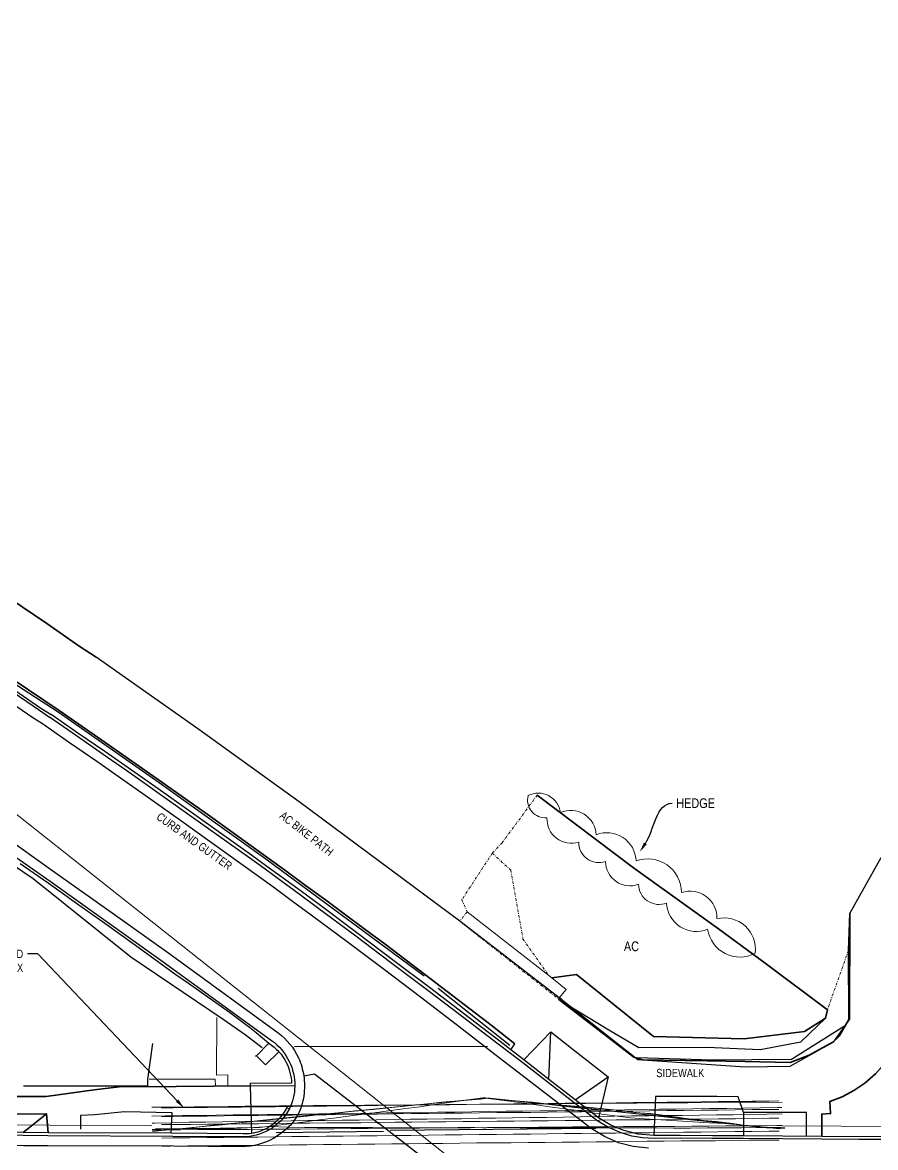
# Model space of a CAD drawing. Header units: feet. Extents: x 6430745 to 6432191, y 1887663 to 1888575.
# Drawn here: x 6431457.1 to 6431621.4, y 1887979.9 to 1888196.6 of the extents above; entities that cross this region are included whole.
import ezdxf
from ezdxf import colors
from ezdxf.entities.mleader import LeaderData, LeaderLine
from ezdxf.lldxf.tags import DXFTag
from ezdxf.math import Vec2, Vec3

# ---------------------------------------------------------------- set-up
doc = ezdxf.new("R2010")
doc.units = ezdxf.units.FT
doc.header["$MEASUREMENT"] = 0
doc.linetypes.add('DASHDOT', pattern=[1, 0.5, -0.25, 0, -0.25])
for name, color, linetype, lineweight in [('V-ANNO-TEXT', 2, 'Continuous', 30), ('VF-COMM-OVHD-LINE-3D', 253, 'OVERHEADCOMM', 15), ('VF-ELEC-OVHD-LINE-', 253, 'OVERHEADELECTRIC', 15), ('VF-ELEC-OVHD-LINE-3D', 253, 'OVERHEADELECTRIC', 15), ('VF-FENC-LINE-', 253, 'FENCE', 25), ('VF-PLNT-BUSH-LINE-', 253, 'TREELINE_R', 13), ('VF-PVMT-EDGE-LINE-', 253, 'EDGEOFPAVEMENT', 35), ('VF-ROAD-DRIV-LINE-', 253, 'Continuous', 35), ('VF-ROAD-STRP-WHIT-LINE-', 253, 'Continuous', 25), ('VF-STRM-GEOP-LINE-QLB-', 253, 'STORMDRAIN', 15), ('VF-TINN-DSRF-BNDY-', 253, 'Continuous', 25), ('VF-TOPO-BRKL-LINE-', 253, 'DASHDOT', 13), ('VF-TOPO-CONC-EDGE-LINE-', 253, 'Continuous', 25), ('VF-TOPO-CONC-GTFL-LINE-', 253, 'Continuous', 25), ('VF-TOPO-CONC-LIPG-LINE-', 253, 'Continuous', 25), ('VF-TOPO-CONC-TBCB-LINE-', 253, 'Continuous', 25), ('VF-TOPO-CONC-TBWK-LINE-', 253, 'Continuous', 35), ('VF-TOPO-CONC-WALL-LINE-', 253, 'Continuous', 9), ('VF-TOPO-SLPE-LINE-', 253, 'Continuous', 25), ('VF-TOPO-TEXT-', 253, 'Continuous', 25)]:
    doc.layers.add(name, color=color, linetype=linetype, lineweight=lineweight)
doc.styles.add('NCS1-Anno', font='arial.ttf', dxfattribs={"width": 0.8, "height": 0.1})
doc.styles.get("Standard").update_dxf_attribs({"font": 'arial.ttf'})
tags = doc.linetypes.add('EDGEOFPAVEMENT', pattern='A,1,-0.03,["EP",Standard,S=0.08,R=0,X=0,Y=-0.04],-0.16,1', length=2.19).pattern_tags.tags
tags[6] = DXFTag(74, 10)
tags = doc.linetypes.add('FENCE', pattern='A,0.5,-0.03,["X",Standard,S=0.08,R=0,X=0,Y=-0.04],-0.08,0.5', length=1.11).pattern_tags.tags
tags[6] = DXFTag(74, 10)
tags = doc.linetypes.add('OVERHEADCOMM', pattern='A,1,-0.03,["OC",Standard,S=0.08,R=0,X=0,Y=-0.04],-0.16,1', length=2.19).pattern_tags.tags
tags[6] = DXFTag(74, 10)
tags = doc.linetypes.add('OVERHEADELECTRIC', pattern='A,1,-0.03,["OE",Standard,S=0.08,R=0,X=0,Y=-0.04],-0.16,1', length=2.19).pattern_tags.tags
tags[6] = DXFTag(74, 10)
tags = doc.linetypes.add('STORMDRAIN', pattern='A,1,-0.03,["SD",Standard,S=0.08,R=0,X=0,Y=-0.04],-0.16,1', length=2.19).pattern_tags.tags
tags[6] = DXFTag(74, 10)
doc.linetypes.add('TREELINE_R', pattern='A,0,-0.13,[130,AECCLAND,S=0.13,R=180,X=0,Y=0],-0.12', length=0.25)

msp = doc.modelspace()

# ---------------------------------------------------------------- linework, layer by layer
at = {"layer": 'VF-COMM-OVHD-LINE-3D'}
for points in [[(6431482.13, 1887983.07, 720.85), (6431484.33, 1887983.27, 720.02), (6431487.39, 1887983.54, 718.87), (6431490.47, 1887983.83, 717.78), (6431493.6, 1887984.16, 716.84), (6431496.73, 1887984.47, 715.94), (6431499.93, 1887984.83, 715.3), (6431503.16, 1887985.16, 714.78), (6431506.39, 1887985.5, 714.34), (6431509.63, 1887985.81, 713.94), (6431512.87, 1887986.13, 713.53), (6431516.12, 1887986.43, 713.22), (6431519.39, 1887986.77, 713.3), (6431522.65, 1887987.1, 713.35), (6431525.9, 1887987.42, 713.59), (6431529.16, 1887987.74, 713.85), (6431532.4, 1887988.08, 714.26), (6431535.63, 1887988.38, 714.7), (6431538.86, 1887988.7, 715.21), (6431542.06, 1887989.01, 715.87), (6431545.27, 1887989.27, 716.48), (6431546.22, 1887989.35, 716.66)], [(6431482.14, 1887983.03, 720.71), (6431483.97, 1887983.2, 720.08), (6431487.06, 1887983.5, 719.01), (6431490.12, 1887983.8, 717.88), (6431493.23, 1887984.15, 716.9), (6431496.38, 1887984.46, 716.01), (6431499.58, 1887984.77, 715.38), (6431502.8, 1887985.1, 714.85), (6431505.98, 1887985.43, 714.11), (6431509.2, 1887985.74, 713.55), (6431512.46, 1887986.08, 713.44), (6431514.6, 1887986.3, 713.31), (6431516.22, 1887986.43, 713.25), (6431522.12, 1887987.04, 713.28), (6431525.51, 1887987.39, 713.45), (6431528.76, 1887987.7, 713.81), (6431532, 1887988.03, 714.16), (6431535.24, 1887988.35, 714.6), (6431538.46, 1887988.65, 715.13), (6431541.65, 1887988.98, 715.85), (6431544.86, 1887989.29, 716.47), (6431546.21, 1887989.42, 716.73)], [(6431482.14, 1887983.03, 720.8), (6431483.14, 1887983.13, 720.43), (6431486.2, 1887983.42, 719.29), (6431489.31, 1887983.73, 718.29), (6431492.48, 1887984.03, 717.52), (6431495.73, 1887984.34, 717.2), (6431498.94, 1887984.68, 716.58), (6431502.16, 1887984.98, 716.05), (6431505.38, 1887985.33, 715.52), (6431508.62, 1887985.66, 715.09), (6431511.86, 1887985.98, 714.71), (6431515.1, 1887986.33, 714.36), (6431518.46, 1887986.64, 714.12), (6431521, 1887986.9, 713.98), (6431521.8, 1887986.98, 713.94), (6431528.08, 1887987.63, 713.73), (6431531.33, 1887987.97, 714.06), (6431534.56, 1887988.3, 714.48), (6431537.78, 1887988.62, 715.06), (6431540.97, 1887988.91, 715.77), (6431544.18, 1887989.21, 716.36), (6431546.22, 1887989.4, 716.73)], [(6431482.14, 1887983.05, 720.87), (6431483.33, 1887983.16, 720.42), (6431486.39, 1887983.44, 719.25), (6431489.47, 1887983.74, 718.15), (6431492.56, 1887984.02, 717.09), (6431495.63, 1887984.3, 715.98), (6431498.79, 1887984.65, 715.18), (6431502, 1887985.01, 714.59), (6431505.69, 1887985.37, 713.97), (6431508.12, 1887985.62, 713.66), (6431511.54, 1887985.97, 713.35), (6431515.3, 1887986.33, 713.14), (6431517.75, 1887986.54, 713.1), (6431521.06, 1887987, 713.12), (6431524.61, 1887987.24, 713.36), (6431528.18, 1887987.64, 713.61), (6431531.31, 1887987.96, 714.01), (6431534.54, 1887988.3, 714.47), (6431537.75, 1887988.63, 715.05), (6431540.96, 1887988.95, 715.65), (6431544.16, 1887989.21, 716.32), (6431546.22, 1887989.38, 716.76)], [(6431482.68, 1887983.6, 718.49), (6431488.84, 1887983.51, 719.35), (6431495.68, 1887983.61, 720), (6431497.91, 1887983.61, 720.13), (6431500.35, 1887983.71, 720.63), (6431502.81, 1887983.79, 720.89), (6431504.76, 1887984.04, 720.39), (6431507.92, 1887984.43, 719.58), (6431511.08, 1887984.82, 718.81), (6431514.26, 1887985.25, 718.12), (6431517.46, 1887985.67, 717.5), (6431520.68, 1887986.09, 717.03), (6431523.91, 1887986.49, 716.64), (6431527.14, 1887986.95, 716.33), (6431530.39, 1887987.38, 716.15), (6431533.65, 1887987.78, 716.04), (6431536.89, 1887988.29, 715.99), (6431540.14, 1887988.71, 716.09), (6431543.39, 1887989.16, 716.15), (6431546.18, 1887989.56, 716.19)], [(6431546.31, 1887989.44, 716.76), (6431548.85, 1887989.2, 716.36), (6431552.08, 1887988.9, 715.86), (6431555.32, 1887988.66, 715.43), (6431558.58, 1887988.29, 715.26), (6431561.84, 1887988, 715.03), (6431565.11, 1887987.77, 714.93), (6431568.37, 1887987.45, 715.08), (6431571.62, 1887987.09, 715.33), (6431574.86, 1887986.66, 715.6), (6431578.12, 1887986.47, 715.93), (6431581.32, 1887986, 716.48), (6431584.5, 1887985.58, 717.17), (6431587.7, 1887985.16, 717.76), (6431590.88, 1887984.68, 718.43), (6431593.95, 1887984.41, 719.55), (6431596.99, 1887984.13, 720.76), (6431600.06, 1887983.87, 721.89), (6431603.17, 1887983.71, 722.92), (6431603.82, 1887983.68, 723.14)], [(6431546.31, 1887989.44, 716.71), (6431548.62, 1887989.21, 716.41), (6431551.86, 1887988.9, 715.98), (6431555.11, 1887988.53, 715.72), (6431558.35, 1887988.31, 715.27), (6431561.61, 1887988.01, 715.13), (6431564.88, 1887987.7, 715.01), (6431568.15, 1887987.43, 715.1), (6431571.41, 1887987.11, 715.32), (6431574.65, 1887986.72, 715.57), (6431577.89, 1887986.39, 716.01), (6431581.11, 1887986, 716.51), (6431584.31, 1887985.61, 717.1), (6431587.49, 1887985.22, 717.8), (6431590.64, 1887984.88, 718.64), (6431593.78, 1887984.45, 719.5), (6431596.85, 1887984.14, 720.63), (6431599.89, 1887983.86, 721.82), (6431602.98, 1887983.66, 722.9), (6431603.8, 1887983.6, 723.18)], [(6431546.31, 1887989.44, 716.59), (6431548.42, 1887989.23, 716.56), (6431551.69, 1887988.91, 716.51), (6431554.95, 1887988.57, 716.56), (6431558.22, 1887988.25, 716.53), (6431561.48, 1887987.91, 716.62), (6431564.74, 1887987.58, 716.75), (6431568, 1887987.23, 716.96), (6431571.25, 1887986.89, 717.2), (6431574.5, 1887986.55, 717.49), (6431577.74, 1887986.21, 717.84), (6431580.98, 1887985.89, 718.25), (6431584.21, 1887985.54, 718.71), (6431587.44, 1887985.19, 719.19), (6431590.67, 1887984.93, 719.68), (6431593.9, 1887984.58, 720.16), (6431597.11, 1887984.07, 720.59), (6431600.34, 1887983.72, 721.07), (6431603.55, 1887983.74, 721.76), (6431603.87, 1887983.74, 721.83)], [(6431574.19, 1887985.63, 712.87), (6431568.63, 1887986.38, 711.78), (6431567.78, 1887986.49, 711.56), (6431563.54, 1887987.11, 712.32), (6431558.6, 1887987.77, 713.31), (6431554.73, 1887988.34, 714.26), (6431550.33, 1887988.92, 715.48), (6431547.29, 1887989.31, 716.51), (6431546.33, 1887989.4, 716.65)], [(6431546.5, 1887989.51, 716.54), (6431556.81, 1887988.38, 715.18), (6431563.37, 1887987.65, 714.88), (6431571, 1887986.87, 715.17), (6431580.01, 1887985.91, 716.21), (6431585.7, 1887985.27, 717.28), (6431598.9, 1887983.93, 721.26), (6431603.01, 1887983.52, 722.85)], [(6431574.19, 1887985.63, 712.87), (6431576.87, 1887985.45, 713.54), (6431580.02, 1887985.27, 714.45), (6431583.15, 1887985.06, 715.41), (6431586.25, 1887984.85, 716.48), (6431589.3, 1887984.7, 717.66), (6431592.33, 1887984.55, 718.91), (6431595.35, 1887984.29, 720.16), (6431598.4, 1887983.99, 721.33), (6431601.5, 1887983.81, 722.41), (6431603.18, 1887983.72, 722.99)], [(6431482.08, 1887983.4, 723.86), (6431482.13, 1887983.4, 723.85), (6431485.37, 1887983.53, 723.31), (6431488.61, 1887983.57, 722.82), (6431491.86, 1887983.61, 722.36), (6431495.12, 1887983.66, 721.98), (6431498.35, 1887983.72, 721.43), (6431501.58, 1887983.8, 720.86), (6431504.83, 1887984, 720.47), (6431508.11, 1887983.82, 720.64), (6431511.39, 1887983.77, 720.58), (6431514.66, 1887983.77, 720.47), (6431517.94, 1887983.76, 720.37), (6431521.22, 1887983.76, 720.28), (6431524.5, 1887983.76, 720.2), (6431527.78, 1887983.75, 720.16), (6431531.06, 1887983.75, 720.11), (6431534.34, 1887983.75, 720.07), (6431537.63, 1887983.75, 720.04), (6431540.91, 1887983.76, 719.99), (6431544.19, 1887983.78, 720.01), (6431545.72, 1887983.73, 720)], [(6431603.17, 1887983.77, 722.21), (6431602.1, 1887983.78, 722.13), (6431598.82, 1887983.81, 721.89), (6431595.54, 1887983.73, 721.87), (6431592.26, 1887983.7, 721.77), (6431588.99, 1887983.69, 721.56), (6431585.72, 1887983.68, 721.36), (6431582.44, 1887983.68, 721.17), (6431579.16, 1887983.72, 720.99), (6431575.89, 1887983.72, 720.84), (6431572.61, 1887983.71, 720.7), (6431569.33, 1887983.71, 720.58), (6431566.05, 1887983.71, 720.46), (6431562.77, 1887983.7, 720.36), (6431559.49, 1887983.72, 720.29), (6431556.21, 1887983.72, 720.23), (6431552.93, 1887983.75, 720.18), (6431549.65, 1887983.76, 720.08), (6431546.37, 1887983.73, 720.02), (6431545.72, 1887983.73, 720)], [(6431603.17, 1887983.77, 722.21), (6431602.1, 1887983.78, 722.13), (6431598.82, 1887983.81, 721.89), (6431595.54, 1887983.73, 721.87), (6431592.26, 1887983.7, 721.77), (6431588.99, 1887983.69, 721.56), (6431585.72, 1887983.68, 721.36), (6431582.44, 1887983.68, 721.17), (6431579.16, 1887983.72, 720.99), (6431575.89, 1887983.72, 720.84), (6431572.61, 1887983.71, 720.7), (6431569.33, 1887983.71, 720.58), (6431566.05, 1887983.71, 720.46), (6431562.77, 1887983.7, 720.36), (6431559.49, 1887983.72, 720.29), (6431556.21, 1887983.72, 720.23), (6431552.93, 1887983.75, 720.18), (6431549.65, 1887983.76, 720.08), (6431546.37, 1887983.73, 720.02), (6431545.72, 1887983.73, 720)]]:
    msp.add_polyline3d(points, dxfattribs=at)
at = {"layer": 'VF-ELEC-OVHD-LINE-', "ltscale": 0.6}
msp.add_line((6431603.37, 1887984.13, 694.22), (6431976.61, 1887981.47, 692.19), dxfattribs=at)
at = {"layer": 'VF-ELEC-OVHD-LINE-', "ltscale": 0.6, "flags": 128}
msp.add_lwpolyline([(6431304.96, 1887984.73), (6431481.97, 1887984.16)], dxfattribs=at)
at = {"layer": 'VF-ELEC-OVHD-LINE-3D'}
for points in [[(6431603.34, 1887987.63, 739.48), (6431602.5, 1887987.61, 739.39), (6431599.23, 1887987.55, 739.06), (6431595.96, 1887987.49, 738.81), (6431592.7, 1887987.45, 738.51), (6431589.43, 1887987.41, 738.21), (6431586.16, 1887987.39, 737.9), (6431582.9, 1887987.34, 737.63), (6431579.62, 1887987.3, 737.37), (6431576.35, 1887987.25, 737.13), (6431573.08, 1887987.21, 736.89), (6431569.81, 1887987.15, 736.69), (6431566.53, 1887987.11, 736.49), (6431563.26, 1887987.06, 736.28), (6431559.98, 1887987.02, 736.15), (6431556.7, 1887986.98, 736), (6431553.43, 1887986.93, 735.82), (6431550.15, 1887986.9, 735.71), (6431546.87, 1887986.84, 735.56), (6431543.59, 1887986.78, 735.5), (6431540.31, 1887986.75, 735.39), (6431537.03, 1887986.72, 735.33), (6431533.75, 1887986.65, 735.3), (6431530.47, 1887986.61, 735.22), (6431527.19, 1887986.58, 735.19), (6431523.91, 1887986.53, 735.17), (6431520.63, 1887986.47, 735.16), (6431517.35, 1887986.44, 735.16), (6431514.07, 1887986.41, 735.19), (6431510.79, 1887986.35, 735.22), (6431507.51, 1887986.3, 735.27), (6431504.23, 1887986.28, 735.31), (6431500.95, 1887986.24, 735.38), (6431497.67, 1887986.19, 735.45), (6431494.39, 1887986.16, 735.55), (6431491.11, 1887986.1, 735.65), (6431487.83, 1887986.07, 735.75), (6431484.56, 1887986.02, 735.87), (6431482.01, 1887985.97, 735.96)], [(6431603.37, 1887988.54, 739.45), (6431601.57, 1887988.57, 739.32), (6431598.3, 1887988.64, 739.07), (6431595.03, 1887988.67, 738.83), (6431591.76, 1887988.64, 738.56), (6431588.49, 1887988.6, 738.34), (6431585.21, 1887988.56, 738.1), (6431581.94, 1887988.55, 737.88), (6431578.67, 1887988.53, 737.67), (6431575.39, 1887988.5, 737.48), (6431572.12, 1887988.46, 737.31), (6431568.84, 1887988.44, 737.16), (6431565.56, 1887988.42, 736.96), (6431562.29, 1887988.39, 736.81), (6431559.01, 1887988.34, 736.69), (6431555.73, 1887988.3, 736.52), (6431552.45, 1887988.26, 736.42), (6431549.17, 1887988.25, 736.3), (6431545.9, 1887988.25, 736.07), (6431542.62, 1887988.21, 735.92), (6431539.34, 1887988.17, 735.95), (6431536.06, 1887988.14, 735.94), (6431532.78, 1887988.12, 735.87), (6431529.5, 1887988.1, 735.84), (6431526.22, 1887988.08, 735.79), (6431522.94, 1887988.06, 735.74), (6431519.66, 1887988.04, 735.7), (6431516.38, 1887988.02, 735.68), (6431513.1, 1887987.99, 735.67), (6431509.82, 1887987.96, 735.66), (6431506.54, 1887987.93, 735.66), (6431503.26, 1887987.89, 735.68), (6431499.98, 1887987.86, 735.7), (6431496.7, 1887987.83, 735.73), (6431493.42, 1887987.79, 735.78), (6431490.14, 1887987.77, 735.82), (6431486.86, 1887987.71, 735.84), (6431483.58, 1887987.69, 735.95), (6431482.02, 1887987.68, 736)], [(6431483.84, 1887987.54, 748.89), (6431486.17, 1887987.57, 748.76), (6431489.45, 1887987.61, 748.56), (6431492.72, 1887987.65, 748.33), (6431495.99, 1887987.69, 748.13), (6431499.27, 1887987.73, 747.91), (6431502.54, 1887987.75, 747.75), (6431505.82, 1887987.79, 747.57), (6431509.1, 1887987.82, 747.42), (6431512.38, 1887987.87, 747.27), (6431515.65, 1887987.9, 747.13), (6431518.93, 1887987.95, 747), (6431522.21, 1887987.97, 746.89), (6431525.49, 1887988.01, 746.79), (6431528.77, 1887988.06, 746.7), (6431532.05, 1887988.11, 746.63), (6431535.33, 1887988.16, 746.55), (6431538.61, 1887988.18, 746.47), (6431541.89, 1887988.21, 746.43), (6431545.17, 1887988.25, 746.41), (6431548.45, 1887988.28, 746.39), (6431551.73, 1887988.32, 746.39), (6431555.01, 1887988.35, 746.4), (6431558.29, 1887988.39, 746.44), (6431561.57, 1887988.44, 746.48), (6431564.85, 1887988.46, 746.54), (6431568.13, 1887988.5, 746.62), (6431571.41, 1887988.54, 746.72), (6431574.69, 1887988.58, 746.82), (6431577.97, 1887988.61, 746.93), (6431581.25, 1887988.64, 747.05), (6431584.52, 1887988.68, 747.18), (6431587.8, 1887988.72, 747.33), (6431591.08, 1887988.76, 747.49), (6431594.35, 1887988.81, 747.67), (6431597.63, 1887988.84, 747.86), (6431600.91, 1887988.87, 747.96), (6431602.74, 1887988.89, 748.01)], [(6431483.86, 1887985.88, 748.7), (6431486.09, 1887985.91, 748.67), (6431489.37, 1887985.95, 748.62), (6431492.65, 1887985.98, 748.46), (6431495.93, 1887986.03, 748.3), (6431499.2, 1887986.07, 748.15), (6431502.48, 1887986.12, 748.02), (6431505.76, 1887986.15, 747.89), (6431509.04, 1887986.18, 747.76), (6431512.32, 1887986.22, 747.64), (6431515.6, 1887986.25, 747.54), (6431518.88, 1887986.29, 747.46), (6431522.16, 1887986.34, 747.38), (6431525.43, 1887986.38, 747.3), (6431528.71, 1887986.42, 747.23), (6431532, 1887986.45, 747.17), (6431535.28, 1887986.49, 747.14), (6431538.56, 1887986.54, 747.08), (6431541.84, 1887986.56, 747.03), (6431545.12, 1887986.59, 747), (6431548.4, 1887986.64, 746.98), (6431551.68, 1887986.67, 746.99), (6431554.96, 1887986.7, 747), (6431558.24, 1887986.76, 746.99), (6431561.52, 1887986.79, 747.03), (6431564.8, 1887986.83, 747.08), (6431568.08, 1887986.87, 747.13), (6431571.36, 1887986.9, 747.2), (6431574.64, 1887986.94, 747.27), (6431577.92, 1887986.97, 747.35), (6431581.2, 1887987.03, 747.44), (6431584.48, 1887987.06, 747.54), (6431587.76, 1887987.09, 747.66), (6431591.03, 1887987.13, 747.77), (6431594.31, 1887987.18, 747.91), (6431597.59, 1887987.23, 748.04), (6431600.87, 1887987.26, 748.13), (6431602.75, 1887987.27, 748.19)], [(6431603.37, 1887986.42, 739.62), (6431600.46, 1887986.36, 739.28), (6431597.2, 1887986.29, 738.9), (6431593.95, 1887986.25, 738.51), (6431590.68, 1887986.21, 738.15), (6431587.42, 1887986.16, 737.81), (6431584.16, 1887986.11, 737.47), (6431580.89, 1887986.08, 737.17), (6431577.62, 1887986.04, 736.89), (6431574.35, 1887986, 736.61), (6431571.08, 1887985.96, 736.37), (6431567.81, 1887985.91, 736.12), (6431564.54, 1887985.86, 735.9), (6431561.27, 1887985.8, 735.69), (6431557.99, 1887985.74, 735.53), (6431554.71, 1887985.69, 735.36), (6431551.44, 1887985.65, 735.21), (6431548.16, 1887985.59, 735.08), (6431544.88, 1887985.56, 734.96), (6431541.6, 1887985.48, 734.87), (6431538.32, 1887985.44, 734.81), (6431535.04, 1887985.41, 734.76), (6431531.76, 1887985.36, 734.71), (6431528.48, 1887985.32, 734.69), (6431525.2, 1887985.28, 734.69), (6431521.92, 1887985.22, 734.7), (6431518.64, 1887985.2, 734.72), (6431515.36, 1887985.15, 734.75), (6431512.08, 1887985.11, 734.79), (6431508.8, 1887985.08, 734.85), (6431505.52, 1887985.03, 734.93), (6431502.24, 1887984.99, 735.03), (6431498.96, 1887984.95, 735.14), (6431495.68, 1887984.89, 735.26), (6431492.4, 1887984.82, 735.4), (6431489.13, 1887984.78, 735.55), (6431485.85, 1887984.71, 735.75), (6431482.58, 1887984.64, 735.94), (6431482.03, 1887984.63, 735.97)], [(6431483.86, 1887984.33, 748.69), (6431486.14, 1887984.34, 748.68), (6431489.43, 1887984.36, 748.68), (6431492.7, 1887984.4, 748.53), (6431495.98, 1887984.44, 748.39), (6431499.26, 1887984.48, 748.26), (6431502.54, 1887984.52, 748.14), (6431505.82, 1887984.56, 748.02), (6431509.09, 1887984.59, 747.92), (6431512.37, 1887984.62, 747.83), (6431515.65, 1887984.65, 747.74), (6431518.93, 1887984.68, 747.66), (6431522.21, 1887984.71, 747.59), (6431525.49, 1887984.75, 747.51), (6431528.77, 1887984.78, 747.46), (6431532.05, 1887984.82, 747.4), (6431535.33, 1887984.85, 747.36), (6431538.61, 1887984.88, 747.33), (6431541.89, 1887984.93, 747.27), (6431545.17, 1887984.96, 747.21), (6431548.45, 1887984.97, 747.24), (6431551.74, 1887985.03, 747.22), (6431555.01, 1887985.07, 747.15), (6431558.29, 1887985.09, 747.23), (6431561.57, 1887985.12, 747.29), (6431564.86, 1887985.15, 747.31), (6431568.14, 1887985.19, 747.35), (6431571.42, 1887985.23, 747.41), (6431574.7, 1887985.26, 747.47), (6431577.98, 1887985.29, 747.55), (6431581.26, 1887985.33, 747.64), (6431584.54, 1887985.37, 747.71), (6431587.81, 1887985.4, 747.8), (6431591.09, 1887985.45, 747.89), (6431594.37, 1887985.48, 748.01), (6431597.65, 1887985.54, 748.12), (6431600.93, 1887985.56, 748.16), (6431602.77, 1887985.58, 748.19)], [(6431603.37, 1887984.15, 737.52), (6431602.35, 1887984.15, 737.45), (6431599.07, 1887984.13, 737.24), (6431595.8, 1887984.11, 737.1), (6431592.52, 1887984.08, 736.97), (6431589.24, 1887984.05, 736.82), (6431585.96, 1887984.02, 736.7), (6431582.69, 1887984, 736.57), (6431579.41, 1887983.99, 736.42), (6431576.13, 1887983.97, 736.28), (6431572.85, 1887983.95, 736.15), (6431569.57, 1887983.93, 736.02), (6431566.29, 1887983.9, 735.9), (6431563.02, 1887983.88, 735.77), (6431559.74, 1887983.85, 735.65), (6431556.46, 1887983.83, 735.53), (6431553.18, 1887983.8, 735.42), (6431549.9, 1887983.78, 735.29), (6431546.62, 1887983.76, 735.17), (6431543.35, 1887983.74, 735.04), (6431540.07, 1887983.73, 734.94), (6431536.79, 1887983.7, 734.84), (6431533.51, 1887983.68, 734.72), (6431530.23, 1887983.65, 734.62), (6431526.95, 1887983.63, 734.51), (6431523.67, 1887983.6, 734.4), (6431520.39, 1887983.57, 734.3), (6431517.11, 1887983.53, 734.19), (6431513.83, 1887983.51, 734.09), (6431510.56, 1887983.49, 733.99), (6431507.28, 1887983.46, 733.89), (6431504, 1887983.44, 733.79), (6431500.72, 1887983.41, 733.69), (6431497.44, 1887983.39, 733.6), (6431494.16, 1887983.37, 733.51), (6431490.88, 1887983.39, 733.39), (6431487.6, 1887983.32, 733.32), (6431484.32, 1887983.31, 733.33), (6431482.05, 1887983.3, 733.33)], [(6431483.9, 1887981.73, 748.64), (6431486.04, 1887981.76, 748.61), (6431489.32, 1887981.79, 748.56), (6431492.59, 1887981.83, 748.39), (6431495.87, 1887981.87, 748.23), (6431499.15, 1887981.91, 748.08), (6431502.42, 1887981.95, 747.93), (6431505.7, 1887981.99, 747.8), (6431508.98, 1887982.02, 747.67), (6431512.26, 1887982.06, 747.55), (6431515.54, 1887982.09, 747.44), (6431518.82, 1887982.12, 747.35), (6431522.1, 1887982.17, 747.26), (6431525.38, 1887982.2, 747.19), (6431528.66, 1887982.23, 747.14), (6431531.94, 1887982.26, 747.09), (6431535.22, 1887982.31, 747.03), (6431538.5, 1887982.35, 747.01), (6431541.78, 1887982.4, 746.96), (6431545.06, 1887982.43, 746.94), (6431548.34, 1887982.46, 746.95), (6431551.62, 1887982.51, 746.93), (6431554.9, 1887982.52, 746.93), (6431558.18, 1887982.56, 746.97), (6431561.46, 1887982.61, 746.98), (6431564.74, 1887982.64, 747.06), (6431568.02, 1887982.66, 747.11), (6431571.3, 1887982.71, 747.17), (6431574.58, 1887982.75, 747.26), (6431577.86, 1887982.77, 747.35), (6431581.14, 1887982.82, 747.46), (6431584.42, 1887982.86, 747.56), (6431587.69, 1887982.89, 747.7), (6431590.97, 1887982.92, 747.82), (6431594.25, 1887982.98, 747.95), (6431597.53, 1887983.02, 748.12), (6431600.81, 1887983.07, 748.22), (6431602.83, 1887983.1, 748.27)], [(6431483.92, 1887980.16, 748.63), (6431485.59, 1887980.18, 748.59), (6431488.87, 1887980.22, 748.51), (6431492.14, 1887980.25, 748.34), (6431495.42, 1887980.29, 748.17), (6431498.7, 1887980.31, 748.01), (6431501.97, 1887980.34, 747.84), (6431505.25, 1887980.39, 747.7), (6431508.53, 1887980.43, 747.56), (6431511.81, 1887980.47, 747.44), (6431515.08, 1887980.49, 747.33), (6431518.36, 1887980.52, 747.22), (6431521.64, 1887980.55, 747.13), (6431524.92, 1887980.58, 747.05), (6431528.2, 1887980.61, 746.98), (6431531.48, 1887980.64, 746.92), (6431534.76, 1887980.68, 746.87), (6431538.04, 1887980.72, 746.84), (6431541.32, 1887980.77, 746.81), (6431544.6, 1887980.81, 746.76), (6431547.88, 1887980.83, 746.74), (6431551.17, 1887980.86, 746.74), (6431554.45, 1887980.87, 746.78), (6431557.73, 1887980.9, 746.78), (6431561.01, 1887980.94, 746.83), (6431564.29, 1887980.98, 746.88), (6431567.57, 1887981, 746.94), (6431570.85, 1887981.03, 747.02), (6431574.13, 1887981.08, 747.11), (6431577.41, 1887981.12, 747.2), (6431580.68, 1887981.15, 747.34), (6431583.96, 1887981.19, 747.44), (6431587.24, 1887981.2, 747.58), (6431590.52, 1887981.24, 747.74), (6431593.79, 1887981.29, 747.89), (6431597.07, 1887981.34, 748.05), (6431600.35, 1887981.36, 748.2), (6431602.78, 1887981.37, 748.3)]]:
    msp.add_polyline3d(points, dxfattribs=at)
at = {"layer": 'VF-FENC-LINE-'}
for p, q in [((6431550.92, 1887999.58), (6431537.16, 1888010.54)), ((6431562.19, 1888007.33), (6431568.87, 1888002.11))]:
    msp.add_line(p, q, dxfattribs=at)
at = {"layer": 'VF-FENC-LINE-', "ltscale": 0.6, "flags": 128}
for points in [[(6431534.47, 1888012.95), (6431503.95, 1888035.45), (6431483.38, 1888050.17), (6431463.96, 1888063.76), (6431390.53, 1888111.28)], [(6431503.24, 1887999.14), (6431499.95, 1888001.61), (6431495.74, 1888004.57), (6431477.96, 1888016.57), (6431459.12, 1888031.7), (6431403.96, 1888069.02), (6431376.55, 1888085.89), (6431375.81, 1888086.29)], [(6431457.25, 1887991.78), (6431481.21, 1887991.82), (6431481.22, 1887993.07), (6431482.21, 1887999.95)]]:
    msp.add_lwpolyline(points, dxfattribs=at)
at = {"layer": 'VF-FENC-LINE-', "flags": 128}
msp.add_lwpolyline([(6431575.43, 1887997.28), (6431589.9, 1887996.82), (6431605.19, 1887996.93), (6431615.41, 1888003.35)], dxfattribs=at)
at = {"layer": 'VF-PLNT-BUSH-LINE-', "flags": 128}
msp.add_lwpolyline([(6431598.19, 1888017.36, 0.520567), (6431590.83, 1888024.01, 0.520567), (6431584, 1888029.04, 0.520567), (6431575.24, 1888035.13, 0.520567), (6431567.59, 1888040.17, 0.520567), (6431560.67, 1888044.46, 0.520567), (6431554.46, 1888047.7, 0.520567), (6431558.09, 1888043.44, 0.520567), (6431564.21, 1888038.75, 0.520567), (6431569.37, 1888035.02, 0.520567), (6431575.71, 1888030.62, 0.520567), (6431581.11, 1888027.01, 0.520567), (6431589.03, 1888021.98, 0.520567)], format="xyb", close=True, dxfattribs=at)
at = {"layer": 'VF-PVMT-EDGE-LINE-'}
msp.add_line((6431419.45, 1888094.18), (6431464.14, 1888064.1), dxfattribs=at)
at = {"layer": 'VF-PVMT-EDGE-LINE-', "flags": 128}
for points in [[(6431551.92, 1887999.9), (6431547.59, 1888003.28), (6431543.24, 1888006.64), (6431538.89, 1888009.99), (6431534.52, 1888013.32), (6431530.72, 1888016.2), (6431526.92, 1888019.07), (6431523.1, 1888021.92), (6431519.28, 1888024.76), (6431515.45, 1888027.6), (6431511.61, 1888030.42), (6431507.77, 1888033.23), (6431503.91, 1888036.03), (6431498.82, 1888039.7), (6431493.71, 1888043.34), (6431483.47, 1888050.59), (6431473.82, 1888057.37), (6431464.14, 1888064.1)], [(6431556.22, 1888047.82), (6431574.74, 1888033.81), (6431591.09, 1888022.02), (6431600.09, 1888015.41), (6431612.09, 1888006.42)], [(6431612.09, 1888006.42), (6431611.74, 1888004.82), (6431607.66, 1888002.3), (6431596.04, 1888000.85), (6431578.59, 1888001.32), (6431563.75, 1888013.27), (6431559.01, 1888012.62)]]:
    msp.add_lwpolyline(points, dxfattribs=at)
at = {"layer": 'VF-ROAD-DRIV-LINE-'}
msp.add_line((6431423.86, 1887986.14), (6431461.72, 1887986.4), dxfattribs=at)
at = {"layer": 'VF-ROAD-DRIV-LINE-', "flags": 128}
msp.add_lwpolyline([(6431462.05, 1887982.76), (6431461.72, 1887986.4), (6431457.2, 1887982.79)], dxfattribs=at)
at = {"layer": 'VF-ROAD-STRP-WHIT-LINE-'}
for p, q in [((6431509.45, 1887999.41), (6431546.62, 1887999.45)), ((6431505.96, 1887982.84), (6431526.59, 1887983.1)), ((6431567.52, 1887983.57), (6431527.92, 1887983.23))]:
    msp.add_line(p, q, dxfattribs=at)
at = {"layer": 'VF-STRM-GEOP-LINE-QLB-', "elevation": 693.47, "flags": 128}
msp.add_lwpolyline([(6431816.58, 1887729.25), (6431666.23, 1887877.38), (6431435.57, 1888060.16), (6431170.99, 1888208.91), (6430892.92, 1888314.99)], dxfattribs=at)
at = {"layer": 'VF-TINN-DSRF-BNDY-', "flags": 128}
msp.add_lwpolyline([(6431622.4, 1888035.74), (6431616.43, 1888025.04), (6431616.33, 1888004.62), (6431613.18, 1888000.2), (6431604.87, 1887995.56), (6431596.23, 1887995.39), (6431575.6, 1887996.83), (6431560.44, 1888008.73), (6431541.31, 1888023.5), (6431510.36, 1888046.48), (6431491.02, 1888060.45), (6431471.25, 1888074.37), (6431468.03, 1888076.51), (6431461.74, 1888080.87), (6431447.68, 1888090.33)], dxfattribs=at)
at = {"layer": 'VF-TOPO-BRKL-LINE-'}
msp.add_lwpolyline([(6431596.19, 1887996.47), (6431604.91, 1887996.32), (6431608.55, 1887997.69), (6431613.13, 1888000.24), (6431614.36, 1888001.36), (6431616.24, 1888004.57), (6431616.14, 1888017.88), (6431612.09, 1888006.42), (6431600.09, 1888015.41), (6431591.09, 1888022.02), (6431574.74, 1888033.81), (6431556.22, 1888047.82), (6431549.45, 1888038.63), (6431547.56, 1888036.61), (6431541.7, 1888027.66), (6431542.7, 1888025.34), (6431541.31, 1888023.5), (6431560.4, 1888008.46), (6431574.84, 1887997.33), (6431576.4, 1887996.79), (6431588.96, 1887996.65), (6431596.19, 1887996.47)], close=True, dxfattribs=at)
for points in [[(6431547.56, 1888036.61), (6431551.12, 1888033.36), (6431553.47, 1888020.06), (6431558.37, 1888013.12)], [(6431560.67, 1888008.7), (6431561.34, 1888008.1), (6431562.19, 1888007.33)]]:
    msp.add_lwpolyline(points, dxfattribs=at)
msp.add_point((6431502.01, 1887997.57), dxfattribs=at)
at = {"layer": 'VF-TOPO-CONC-EDGE-LINE-'}
for p, q in [((6431558.43, 1887993.02), (6431558.81, 1888002.18)), ((6431502.15, 1887997.56), (6431504.55, 1888000.03)), ((6431506.47, 1887998.36), (6431503.88, 1887995.82)), ((6431551.15, 1887998.75), (6431551.92, 1887999.9)), ((6431503.88, 1887995.82), (6431502.15, 1887997.56)), ((6431563.51, 1887989.1), (6431569.89, 1887993.56))]:
    msp.add_line(p, q, dxfattribs=at)
at = {"layer": 'VF-TOPO-CONC-EDGE-LINE-', "flags": 128}
for points in [[(6431553.65, 1887996.8), (6431558.81, 1888002.18), (6431563.14, 1887998.81), (6431567.21, 1887995.62), (6431569.89, 1887993.56), (6431567.98, 1887985.62)], [(6431511.24, 1887993.75), (6431513.32, 1887994.11), (6431525.72, 1887984.54)], [(6431509.52, 1887991.77), (6431500.92, 1887991.83), (6431501.18, 1887982.63)], [(6431595.94, 1887986.7), (6431594.91, 1887989.68), (6431590.77, 1887989.73), (6431583.49, 1887989.78), (6431578.99, 1887989.75), (6431578.66, 1887982.21)], [(6431485.71, 1887982.71), (6431485.89, 1887986.59), (6431476.75, 1887986.83), (6431471.01, 1887986.24), (6431468.28, 1887986.07), (6431468.26, 1887983.43)], [(6431608.04, 1887982.14), (6431608.05, 1887986.66), (6431595.94, 1887986.7), (6431595.93, 1887982.16)], [(6431600.21, 1887923.15), (6431600.23, 1887925.24), (6431560.82, 1887957.3), (6431525.72, 1887984.54)]]:
    msp.add_lwpolyline(points, dxfattribs=at)
at = {"layer": 'VF-TOPO-CONC-GTFL-LINE-', "flags": 128}
for points in [[(6431390.01, 1888110.28), (6431397.55, 1888105.53), (6431408.14, 1888098.81), (6431417.3, 1888092.88), (6431429.99, 1888084.61), (6431447.74, 1888072.75), (6431460.35, 1888064.17), (6431462.29, 1888062.84)], [(6431625.26, 1887981.47), (6431618.13, 1887981.49), (6431611, 1887981.52), (6431595.95, 1887981.64), (6431589.86, 1887981.67), (6431583.76, 1887981.7), (6431578.71, 1887981.64), (6431576.56, 1887981.78), (6431574.45, 1887982.14), (6431572.38, 1887982.74), (6431569.95, 1887983.77), (6431567.68, 1887985.12), (6431553.42, 1887996.25), (6431548.68, 1887999.83), (6431541.79, 1888005.11), (6431534.88, 1888010.36), (6431527.95, 1888015.59), (6431521.01, 1888020.8), (6431513.9, 1888026.1), (6431510.34, 1888028.74), (6431506.77, 1888031.36), (6431503.81, 1888033.52), (6431500.84, 1888035.66), (6431494.89, 1888039.92), (6431488.92, 1888044.16), (6431482.94, 1888048.39), (6431477.79, 1888052.02), (6431472.63, 1888055.64), (6431467.46, 1888059.25), (6431462.29, 1888062.84)], [(6431440.95, 1888046.16), (6431462.42, 1888031.22), (6431484.19, 1888015.69), (6431505.06, 1888000.57), (6431505.59, 1888000.16), (6431506.09, 1887999.72), (6431506.56, 1887999.25), (6431507.01, 1887998.75), (6431507.43, 1887998.22), (6431507.81, 1887997.67), (6431508.15, 1887997.1), (6431508.46, 1887996.51), (6431508.71, 1887995.95), (6431508.93, 1887995.38), (6431509.11, 1887994.8), (6431509.26, 1887994.2), (6431509.38, 1887993.6), (6431509.46, 1887992.99), (6431509.51, 1887992.38), (6431509.52, 1887991.77), (6431509.49, 1887991.19), (6431509.44, 1887990.61), (6431509.35, 1887990.03), (6431509.22, 1887989.45), (6431509.07, 1887988.89), (6431508.88, 1887988.33), (6431508.66, 1887987.79), (6431508.41, 1887987.27), (6431508.24, 1887986.97), (6431508.06, 1887986.67), (6431507.67, 1887986.09), (6431507.24, 1887985.54), (6431506.76, 1887985.02), (6431506.25, 1887984.54), (6431505.71, 1887984.09), (6431505.15, 1887983.68), (6431504.56, 1887983.31), (6431503.98, 1887983), (6431503.37, 1887982.73), (6431502.74, 1887982.5), (6431502.1, 1887982.31), (6431501.44, 1887982.16), (6431500.78, 1887982.05), (6431500.12, 1887981.99), (6431499.46, 1887981.97), (6431486.02, 1887982.07), (6431461.97, 1887982.18), (6431457.19, 1887982.24), (6431423.81, 1887982.3)]]:
    msp.add_lwpolyline(points, dxfattribs=at)
at = {"layer": 'VF-TOPO-CONC-LIPG-LINE-', "flags": 128}
for points in [[(6431460.91, 1888061.51), (6431459.26, 1888062.53), (6431446.72, 1888071.1), (6431428.94, 1888082.97), (6431416.26, 1888091.26), (6431407.08, 1888097.17), (6431396.51, 1888103.91), (6431387.62, 1888109.5)], [(6431577.63, 1887979.78), (6431574.7, 1887980.1), (6431571.86, 1887980.85), (6431569.14, 1887982.03), (6431566.62, 1887983.6), (6431552.24, 1887994.66), (6431547.47, 1887998.32), (6431540.6, 1888003.63), (6431533.71, 1888008.9), (6431526.79, 1888014.15), (6431519.85, 1888019.36), (6431512.69, 1888024.69), (6431509.11, 1888027.34), (6431505.51, 1888029.98), (6431499.61, 1888034.26), (6431493.69, 1888038.51), (6431487.75, 1888042.73), (6431481.8, 1888046.94), (6431476.59, 1888050.6), (6431471.38, 1888054.25), (6431466.15, 1888057.89), (6431460.91, 1888061.51)], [(6431452.72, 1888040.47), (6431463.39, 1888032.89), (6431474.34, 1888025.13), (6431485.26, 1888017.33), (6431506.33, 1888001.99), (6431506.94, 1888001.51), (6431507.51, 1888001), (6431508.06, 1888000.44), (6431508.57, 1887999.85), (6431509.05, 1887999.23), (6431509.48, 1887998.59), (6431509.87, 1887997.92), (6431510.22, 1887997.23), (6431510.4, 1887996.81), (6431510.57, 1887996.39), (6431510.72, 1887995.96), (6431510.85, 1887995.53), (6431510.97, 1887995.09), (6431511.08, 1887994.64), (6431511.17, 1887994.2), (6431511.24, 1887993.75), (6431511.3, 1887993.27), (6431511.35, 1887992.79), (6431511.38, 1887992.31), (6431511.39, 1887991.82), (6431511.38, 1887991.33), (6431511.36, 1887990.84), (6431511.32, 1887990.35), (6431511.26, 1887989.87), (6431511.18, 1887989.38), (6431511.09, 1887988.9), (6431510.97, 1887988.43), (6431510.83, 1887987.97), (6431510.68, 1887987.51), (6431510.5, 1887987.06), (6431510.3, 1887986.62), (6431510.08, 1887986.2), (6431509.88, 1887985.85), (6431509.66, 1887985.52), (6431509.43, 1887985.19), (6431509.19, 1887984.87), (6431508.94, 1887984.55), (6431508.67, 1887984.25), (6431508.39, 1887983.95), (6431508.1, 1887983.67), (6431507.8, 1887983.39), (6431507.5, 1887983.12), (6431506.86, 1887982.62), (6431506.2, 1887982.16), (6431505.51, 1887981.74), (6431504.81, 1887981.37), (6431504.08, 1887981.04), (6431503.32, 1887980.76), (6431502.55, 1887980.53), (6431501.77, 1887980.34), (6431500.98, 1887980.2), (6431500.18, 1887980.12), (6431499.39, 1887980.08), (6431486.17, 1887980.19), (6431461.97, 1887980.23), (6431457.37, 1887980.26), (6431423.94, 1887980.36)]]:
    msp.add_lwpolyline(points, dxfattribs=at)
at = {"layer": 'VF-TOPO-CONC-TBCB-LINE-', "flags": 128}
for points in [[(6431390.27, 1888110.87), (6431397.84, 1888106.05), (6431408.49, 1888099.29), (6431417.62, 1888093.39), (6431430.31, 1888085.14), (6431448.05, 1888073.22), (6431460.63, 1888064.58), (6431462.6, 1888063.31)], [(6431639.53, 1887981.91), (6431611, 1887982.04), (6431595.93, 1887982.16), (6431589.98, 1887982.19), (6431583.83, 1887982.21), (6431578.66, 1887982.21), (6431575.65, 1887982.53), (6431572.72, 1887983.29), (6431570.27, 1887984.3), (6431567.98, 1887985.62), (6431563.51, 1887989.1), (6431558.43, 1887993.02), (6431553.65, 1887996.8), (6431551.15, 1887998.75), (6431549.07, 1888000.33), (6431542.27, 1888005.55), (6431535.45, 1888010.74), (6431528.61, 1888015.91), (6431521.75, 1888021.06), (6431514.45, 1888026.51), (6431510.79, 1888029.22), (6431507.12, 1888031.92), (6431504.15, 1888034.08), (6431501.17, 1888036.23), (6431495.2, 1888040.5), (6431489.2, 1888044.75), (6431483.2, 1888048.98), (6431478.06, 1888052.58), (6431472.92, 1888056.17), (6431467.76, 1888059.75), (6431462.6, 1888063.31)], [(6431456.63, 1888034.63), (6431462, 1888030.88), (6431467.48, 1888027.01), (6431472.94, 1888023.12), (6431478.38, 1888019.21), (6431483.81, 1888015.28), (6431486.43, 1888013.41), (6431489.06, 1888011.56), (6431494.34, 1888007.86), (6431496.96, 1888005.98), (6431498.25, 1888005.03), (6431499.54, 1888004.06), (6431500.81, 1888003.08), (6431502.07, 1888002.08), (6431503.32, 1888001.07), (6431504.55, 1888000.03), (6431505.54, 1887999.23), (6431506.02, 1887998.81), (6431506.25, 1887998.59), (6431506.47, 1887998.36), (6431506.87, 1887997.88), (6431507.24, 1887997.37), (6431507.58, 1887996.84), (6431507.88, 1887996.29), (6431508.1, 1887995.83), (6431508.29, 1887995.35), (6431508.46, 1887994.86), (6431508.6, 1887994.36), (6431508.72, 1887993.86), (6431508.81, 1887993.35), (6431508.87, 1887992.84), (6431508.91, 1887992.33), (6431500.96, 1887992.24), (6431500.92, 1887991.83)], [(6431508.41, 1887987.27), (6431508, 1887987.68), (6431507.85, 1887987.38), (6431507.68, 1887987.08), (6431507.31, 1887986.5), (6431506.9, 1887985.95), (6431506.45, 1887985.43), (6431505.96, 1887984.95), (6431505.44, 1887984.5), (6431504.89, 1887984.09), (6431504.6, 1887983.9), (6431504.31, 1887983.73), (6431503.94, 1887983.53), (6431503.57, 1887983.35), (6431503.19, 1887983.18), (6431502.8, 1887983.03), (6431502.4, 1887982.9), (6431502, 1887982.79), (6431501.59, 1887982.7), (6431501.18, 1887982.63), (6431500.76, 1887982.58), (6431500.34, 1887982.55), (6431499.91, 1887982.54), (6431499.49, 1887982.55), (6431485.71, 1887982.71), (6431462.05, 1887982.76), (6431457.2, 1887982.79), (6431428.06, 1887982.88)]]:
    msp.add_lwpolyline(points, dxfattribs=at)
at = {"layer": 'VF-TOPO-CONC-TBWK-LINE-', "flags": 128}
for points in [[(6431389.62, 1888127.67), (6431393.97, 1888124.98), (6431400.34, 1888121.02), (6431406.42, 1888117.12), (6431410.07, 1888114.83), (6431420.11, 1888108.31), (6431425.79, 1888104.72), (6431432.19, 1888100.62), (6431439.09, 1888096.07), (6431447.68, 1888090.33), (6431461.74, 1888080.87), (6431468.03, 1888076.51), (6431471.25, 1888074.37)], [(6431560.44, 1888008.73), (6431560.4, 1888008.46), (6431574.84, 1887997.33), (6431576.4, 1887996.79), (6431588.96, 1887996.65), (6431596.19, 1887996.47), (6431604.91, 1887996.32), (6431608.55, 1887997.69), (6431613.13, 1888000.24), (6431614.36, 1888001.36), (6431616.24, 1888004.57), (6431616.14, 1888017.88), (6431616.43, 1888025.04)], [(6431638.23, 1888005.67), (6431635.5, 1888004.1), (6431624.72, 1887998.29), (6431623.16, 1887996.09), (6431621.35, 1887994.1), (6431619.31, 1887992.33), (6431617.19, 1887990.89), (6431614.93, 1887989.7), (6431612.54, 1887988.77), (6431612.71, 1887986.46), (6431611.01, 1887986.38), (6431611, 1887982.04)], [(6431500.92, 1887991.83), (6431486.71, 1887991.65), (6431475.73, 1887991.64), (6431470.9, 1887991.04), (6431461.65, 1887989.76), (6431455.19, 1887989.77), (6431423.83, 1887989.99), (6431400.13, 1887990.08), (6431379.97, 1887990.15)]]:
    msp.add_lwpolyline(points, dxfattribs=at)
at = {"layer": 'VF-TOPO-CONC-WALL-LINE-', "flags": 128}
for points in [[(6431560.44, 1888008.73), (6431561.8, 1888010.35), (6431559.01, 1888012.62), (6431542.7, 1888025.34)], [(6431481.47, 1887993.09), (6431494.22, 1887993.06), (6431494.28, 1887991.83), (6431496.61, 1887991.78), (6431496.6, 1887993.91), (6431494.44, 1887993.88), (6431494.54, 1888004.97)]]:
    msp.add_lwpolyline(points, dxfattribs=at)
at = {"layer": 'VF-TOPO-SLPE-LINE-'}
msp.add_lwpolyline([(6431562.19, 1888007.33), (6431569.97, 1888002.6), (6431575.75, 1887999.21), (6431588.85, 1887999.28), (6431599.15, 1887998.8), (6431607, 1888000.29), (6431611.74, 1888004.82)], dxfattribs=at)

# ---------------------------------------------------------------- texts
at = {"layer": 'V-ANNO-TEXT', "char_height": 1.6, "attachment_point": 1, "style": 'NCS1-Anno'}
for s, insert, width, rotation in [('CURB AND GUTTER', (6431483.66, 1888044.57), 22.3413, 324.4694), ('AC BIKE PATH', (6431507.44, 1888044.81), 16.6001, 321.9167)]:
    msp.add_mtext(s, dxfattribs=dict(at, insert=insert, width=width, rotation=rotation))
at = {"layer": 'V-ANNO-TEXT', "attachment_point": 1, "style": 'NCS1-Anno'}
for s, insert, char_height, width in [('AC', (6431572.9, 1888019.62), 1.875, 22.5085), ('SIDEWALK', (6431579.15, 1887995.08), 1.6, 12.4553)]:
    msp.add_mtext(s, dxfattribs=dict(at, insert=insert, char_height=char_height, width=width))

# ---------------------------------------------------------------- leaders
at = {"layer": 'V-ANNO-TEXT'}
ml = msp.add_multileader_mtext('Standard', dxfattribs=at)
ml.set_content('TRAFFIC CAMERA AND \\PTRAFFIC BOX', color=256, style='NCS1-Anno')
ml.set_leader_properties()
ml.build(insert=Vec2(0, 0))
ml.multileader.update_dxf_attribs({"dogleg_length": 0.1, "arrow_head_size": 2, "scale": 20})
ctx = ml.context
ctx.base_point, ctx.scale, ctx.char_height, ctx.arrow_head_size, ctx.landing_gap_size, ctx.plane_origin = Vec3(6431436.59, 1888017.21, 692.98), 20, 1.6, 2, 0.8, Vec3(6431487.34, 1887988.51, 692.98)
ctx.text_align_type = 2
notes = []
notes.append((ctx, [(1, (1, 1, 0), (6431460.02, 1888017.21, 692.98), (-1, 0), 2, [(0, [(6431488.23, 1887987.5, 692.98)], 0, [])])]))
ctx.mtext.insert, ctx.mtext.alignment, ctx.mtext.flow_direction = Vec3(6431457.22, 1888018.02, 692.98), 3, 5
ml = msp.add_multileader_mtext('Standard', dxfattribs=at)
ml.set_content('SIGN', color=256, style='NCS1-Anno')
ml.set_leader_properties()
ml.build(insert=Vec2(0, 0))
ml.multileader.update_dxf_attribs({"dogleg_length": 0.1, "arrow_head_size": 2, "scale": 20})
ctx = ml.context
ctx.base_point, ctx.scale, ctx.char_height, ctx.arrow_head_size, ctx.landing_gap_size, ctx.plane_origin = Vec3(6431374.52, 1887993.64), 20, 1.875, 2, 0.8, Vec3(6431327.23, 1888000.02)
notes.append((ctx, [(1, (1, 1, 0), (6431372.52, 1887993.64), (1, 0), 2, [(0, [(6431368.75, 1887991.1)], 0, [])])]))
ctx.mtext.insert, ctx.mtext.width, ctx.mtext.flow_direction = Vec3(6431375.32, 1887994.6), 6.0379, 5
at = {"layer": 'VF-TOPO-TEXT-'}
ml = msp.add_multileader_mtext('Standard', dxfattribs=at)
ml.set_content('HEDGE', color=256, style='NCS1-Anno')
ml.set_leader_properties()
ml.build(insert=Vec2(0, 0))
ml.multileader.update_dxf_attribs({"leader_type": 2, "dogleg_length": 0.1, "arrow_head_size": 2, "scale": 20})
ctx = ml.context
ctx.base_point, ctx.scale, ctx.char_height, ctx.arrow_head_size, ctx.landing_gap_size, ctx.plane_origin = Vec3(6431582.18, 1888046.24), 20, 1.875, 2, 0.8, Vec3(6431575.93, 1888036.83)
notes.append((ctx, [(0, (1, 1, 0), (6431580.18, 1888046.24), (1, 0), 2, [(0, [(6431575.93, 1888036.83)], 0, [])])]))
ctx.mtext.insert, ctx.mtext.width, ctx.mtext.flow_direction = Vec3(6431582.98, 1888047.19), 9.0883, 5
for ctx, leaders in notes:
    for number, flags, end, landing, length, lines in leaders:
        leader = LeaderData()
        leader.index, (leader.has_last_leader_line, leader.has_dogleg_vector, leader.attachment_direction) = number, flags
        leader.last_leader_point, leader.dogleg_vector, leader.dogleg_length = Vec3(end), Vec3(landing), length
        for number, points, colour, breaks in lines:
            line = LeaderLine()
            line.index, line.vertices, line.color, line.breaks = number, Vec3.list(points), colors.encode_raw_color(colour), breaks
            leader.lines.append(line)
        ctx.leaders.append(leader)

doc.saveas('drawing.dxf')
